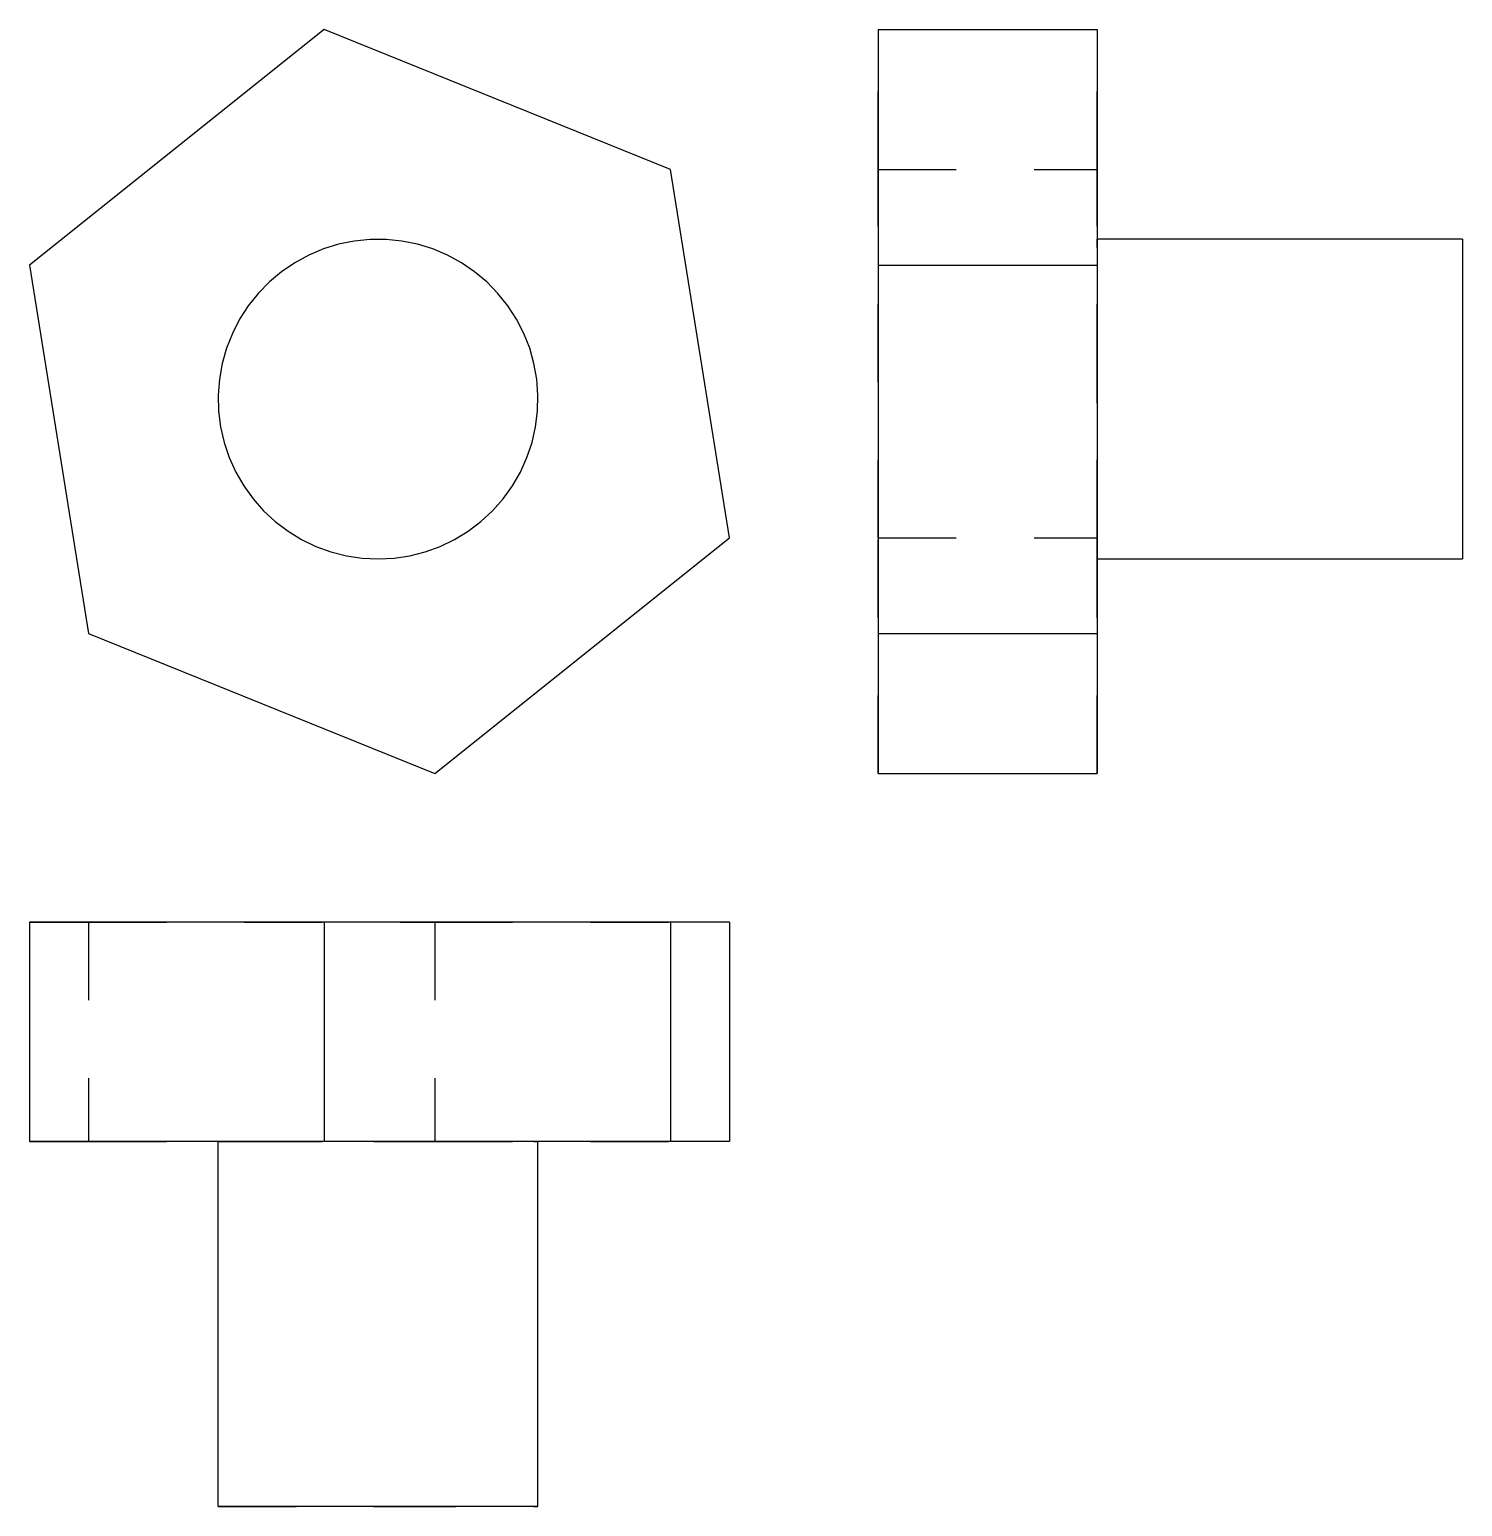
# Model space of a CAD drawing. Extents: x 0 to 1.84, y 0 to 1.9.
import ezdxf

# ---------------------------------------------------------------- set-up
doc = ezdxf.new("R2010")
doc.units = 0
doc.linetypes.add('HIDDEN', pattern=[0.047759, 0.031855, -0.015904])
for name, color, linetype in [('FRONT', 7, 'CONTINUOUS'), ('FRONT_HID', 7, 'HIDDEN'), ('LEFT', 7, 'CONTINUOUS'), ('LEFT_HID', 7, 'HIDDEN'), ('TOP', 7, 'CONTINUOUS'), ('TOP_HID', 7, 'HIDDEN')]:
    doc.layers.add(name, color=color, linetype=linetype)

msp = doc.modelspace()

# ---------------------------------------------------------------- linework, layer by layer
at = {"layer": 'FRONT'}
for p, q in [((0.378289, 1.896217), (0, 1.593586)), ((0.82278, 1.71653), (0.378289, 1.896217)), ((0.898438, 1.243668), (0.82278, 1.71653)), ((0, 1.593586), (0.075658, 1.120724)), ((0.520148, 0.941036), (0.898437, 1.243668)), ((0.075658, 1.120724), (0.520148, 0.941036))]:
    msp.add_line(p, q, dxfattribs=at)
at = {"layer": 'FRONT_HID', "linetype": 'HIDDEN'}
for p, q in [((0.377247, 1.614595), (0.35839, 1.606646)), ((0.377247, 1.614595), (0.35839, 1.606646)), ((0.3968, 1.620626), (0.377247, 1.614595)), ((0.3968, 1.620626), (0.377247, 1.614595)), ((0.416858, 1.624681), (0.3968, 1.620626)), ((0.416858, 1.624681), (0.3968, 1.620626)), ((0.437219, 1.626719), (0.416858, 1.624681)), ((0.437219, 1.626719), (0.416858, 1.624681)), ((0.457682, 1.626719), (0.437219, 1.626719)), ((0.457682, 1.626719), (0.437219, 1.626719)), ((0.478044, 1.624681), (0.457682, 1.626719)), ((0.478044, 1.624681), (0.457682, 1.626719)), ((0.498101, 1.620626), (0.478044, 1.624681)), ((0.498101, 1.620626), (0.478044, 1.624681)), ((0.517655, 1.614595), (0.498101, 1.620626)), ((0.517655, 1.614595), (0.498101, 1.620626)), ((0.536511, 1.606646), (0.517655, 1.614595)), ((0.536511, 1.606646), (0.517655, 1.614595)), ((0.340419, 1.59686), (0.323512, 1.585332)), ((0.340419, 1.59686), (0.323512, 1.585332)), ((0.35839, 1.606646), (0.340419, 1.59686)), ((0.35839, 1.606646), (0.340419, 1.59686)), ((0.554482, 1.59686), (0.536511, 1.606646)), ((0.554482, 1.59686), (0.536511, 1.606646)), ((0.571389, 1.585332), (0.554482, 1.59686)), ((0.571389, 1.585332), (0.554482, 1.59686)), ((0.323512, 1.585332), (0.307836, 1.572179)), ((0.323512, 1.585332), (0.307836, 1.572179)), ((0.587065, 1.572179), (0.571389, 1.585332)), ((0.587065, 1.572179), (0.571389, 1.585332)), ((0.293548, 1.55753), (0.28079, 1.541532)), ((0.293548, 1.55753), (0.28079, 1.541532)), ((0.307836, 1.572179), (0.293548, 1.55753)), ((0.307836, 1.572179), (0.293548, 1.55753)), ((0.601353, 1.55753), (0.587065, 1.572179)), ((0.601353, 1.55753), (0.587065, 1.572179)), ((0.614112, 1.541532), (0.601353, 1.55753)), ((0.614112, 1.541532), (0.601353, 1.55753)), ((0.28079, 1.541532), (0.269688, 1.524342)), ((0.28079, 1.541532), (0.269688, 1.524342)), ((0.625214, 1.524342), (0.614112, 1.541532)), ((0.625214, 1.524342), (0.614112, 1.541532)), ((0.269688, 1.524342), (0.260352, 1.506133)), ((0.269688, 1.524342), (0.260352, 1.506133)), ((0.634549, 1.506133), (0.625214, 1.524342)), ((0.634549, 1.506133), (0.625214, 1.524342)), ((0.260352, 1.506133), (0.252876, 1.487084)), ((0.260352, 1.506133), (0.252876, 1.487084)), ((0.642025, 1.487084), (0.634549, 1.506133)), ((0.642025, 1.487084), (0.634549, 1.506133)), ((0.252876, 1.487084), (0.247334, 1.467386)), ((0.252876, 1.487084), (0.247334, 1.467386)), ((0.647567, 1.467386), (0.642025, 1.487084)), ((0.647567, 1.467386), (0.642025, 1.487084)), ((0.247334, 1.467386), (0.243781, 1.447234)), ((0.247334, 1.467386), (0.243781, 1.447234)), ((0.651121, 1.447234), (0.647567, 1.467386)), ((0.651121, 1.447234), (0.647567, 1.467386)), ((0.243781, 1.447234), (0.242251, 1.426828)), ((0.243781, 1.447234), (0.242251, 1.426828)), ((0.65265, 1.426828), (0.651121, 1.447234)), ((0.65265, 1.426828), (0.651121, 1.447234)), ((0.242251, 1.426828), (0.242761, 1.406371)), ((0.242251, 1.426828), (0.242761, 1.406371)), ((0.65214, 1.406371), (0.65265, 1.426828)), ((0.65214, 1.406371), (0.65265, 1.426828)), ((0.242761, 1.406371), (0.245306, 1.386067)), ((0.242761, 1.406371), (0.245306, 1.386067)), ((0.649595, 1.386067), (0.65214, 1.406371)), ((0.649595, 1.386067), (0.65214, 1.406371)), ((0.245306, 1.386067), (0.249859, 1.366117)), ((0.245306, 1.386067), (0.249859, 1.366117)), ((0.645042, 1.366117), (0.649595, 1.386067)), ((0.645042, 1.366117), (0.649595, 1.386067)), ((0.249859, 1.366117), (0.256377, 1.346719)), ((0.249859, 1.366117), (0.256377, 1.346719)), ((0.638525, 1.346719), (0.645042, 1.366117)), ((0.638525, 1.346719), (0.645042, 1.366117)), ((0.256377, 1.346719), (0.264793, 1.328067)), ((0.256377, 1.346719), (0.264793, 1.328067)), ((0.630109, 1.328067), (0.638525, 1.346719)), ((0.630109, 1.328067), (0.638525, 1.346719)), ((0.264793, 1.328067), (0.275024, 1.310346)), ((0.264793, 1.328067), (0.275024, 1.310346)), ((0.619877, 1.310346), (0.630109, 1.328067)), ((0.619877, 1.310346), (0.630109, 1.328067)), ((0.275024, 1.310346), (0.286969, 1.293731)), ((0.275024, 1.310346), (0.286969, 1.293731)), ((0.607932, 1.293731), (0.619877, 1.310346)), ((0.607932, 1.293731), (0.619877, 1.310346)), ((0.286969, 1.293731), (0.30051, 1.278388)), ((0.286969, 1.293731), (0.30051, 1.278388)), ((0.594392, 1.278388), (0.607932, 1.293731)), ((0.594392, 1.278388), (0.607932, 1.293731)), ((0.30051, 1.278388), (0.31551, 1.26447)), ((0.30051, 1.278388), (0.31551, 1.26447)), ((0.579391, 1.26447), (0.594392, 1.278388)), ((0.579391, 1.26447), (0.594392, 1.278388)), ((0.31551, 1.26447), (0.331822, 1.252114)), ((0.31551, 1.26447), (0.331822, 1.252114)), ((0.331822, 1.252114), (0.349283, 1.241444)), ((0.331822, 1.252114), (0.349283, 1.241444)), ((0.545619, 1.241444), (0.56308, 1.252114)), ((0.545619, 1.241444), (0.56308, 1.252114)), ((0.56308, 1.252114), (0.579391, 1.26447)), ((0.56308, 1.252114), (0.579391, 1.26447)), ((0.349283, 1.241444), (0.367719, 1.232565)), ((0.349283, 1.241444), (0.367719, 1.232565)), ((0.367719, 1.232565), (0.386948, 1.225567)), ((0.367719, 1.232565), (0.386948, 1.225567)), ((0.507953, 1.225567), (0.527182, 1.232565)), ((0.507953, 1.225567), (0.527182, 1.232565)), ((0.527182, 1.232565), (0.545619, 1.241444)), ((0.527182, 1.232565), (0.545619, 1.241444)), ((0.386948, 1.225567), (0.406779, 1.220517)), ((0.386948, 1.225567), (0.406779, 1.220517)), ((0.406779, 1.220517), (0.427013, 1.217467)), ((0.406779, 1.220517), (0.427013, 1.217467)), ((0.427013, 1.217467), (0.447451, 1.216447)), ((0.427013, 1.217467), (0.447451, 1.216447)), ((0.447451, 1.216447), (0.467888, 1.217467)), ((0.447451, 1.216447), (0.467888, 1.217467)), ((0.467888, 1.217467), (0.488123, 1.220517)), ((0.467888, 1.217467), (0.488123, 1.220517)), ((0.488123, 1.220517), (0.507953, 1.225567)), ((0.488123, 1.220517), (0.507953, 1.225567))]:
    msp.add_line(p, q, dxfattribs=at)
at = {"layer": 'LEFT'}
for p, q in [((1.089474, 1.896217), (1.370724, 1.896217)), ((1.089474, 1.896217), (1.089474, 1.593586)), ((1.370724, 1.896217), (1.370724, 1.593586)), ((1.839474, 1.626974), (1.370724, 1.626974)), ((1.839474, 1.626974), (1.839474, 1.216447)), ((1.089474, 1.593586), (1.370724, 1.593586)), ((1.089474, 1.593586), (1.089474, 1.120724)), ((1.370724, 1.593586), (1.370724, 1.120724)), ((1.370724, 1.216447), (1.839474, 1.216447)), ((1.089474, 1.120724), (1.370724, 1.120724)), ((1.089474, 1.120724), (1.089474, 0.941036)), ((1.370724, 1.120724), (1.370724, 0.941036)), ((1.089474, 0.941036), (1.370724, 0.941036))]:
    msp.add_line(p, q, dxfattribs=at)
at = {"layer": 'LEFT_HID', "linetype": 'HIDDEN'}
for p, q in [((1.089474, 1.71653), (1.089474, 1.896217)), ((1.370724, 1.71653), (1.370724, 1.896217)), ((1.089474, 1.71653), (1.370724, 1.71653)), ((1.089474, 1.243668), (1.089474, 1.71653)), ((1.370724, 1.243668), (1.370724, 1.71653)), ((1.370724, 1.216447), (1.370724, 1.626974)), ((1.370724, 1.626974), (1.370724, 1.216447)), ((1.089474, 1.243668), (1.370724, 1.243668)), ((1.089474, 0.941036), (1.089474, 1.243668)), ((1.370724, 0.941036), (1.370724, 1.243668))]:
    msp.add_line(p, q, dxfattribs=at)
at = {"layer": 'TOP'}
for p, q in [((0, 0.75), (0, 0.46875)), ((0.378289, 0.75), (0, 0.75)), ((0.378289, 0.75), (0.378289, 0.46875)), ((0.82278, 0.75), (0.378289, 0.75)), ((0.82278, 0.75), (0.82278, 0.46875)), ((0.898438, 0.75), (0.82278, 0.75)), ((0.898438, 0.75), (0.898438, 0.46875)), ((0.378289, 0.46875), (0, 0.46875)), ((0.242187, 0), (0.242187, 0.46875)), ((0.82278, 0.46875), (0.378289, 0.46875)), ((0.652714, 0), (0.652714, 0.46875)), ((0.898438, 0.46875), (0.82278, 0.46875)), ((0.652714, 0), (0.242187, 0))]:
    msp.add_line(p, q, dxfattribs=at)
at = {"layer": 'TOP_HID', "linetype": 'HIDDEN'}
for p, q in [((0, 0.75), (0.075658, 0.75)), ((0.075658, 0.75), (0.075658, 0.46875)), ((0.075658, 0.75), (0.520148, 0.75)), ((0.520148, 0.75), (0.520148, 0.46875)), ((0.520148, 0.75), (0.898437, 0.75)), ((0, 0.46875), (0.075658, 0.46875)), ((0.075658, 0.46875), (0.520148, 0.46875)), ((0.652714, 0.46875), (0.242187, 0.46875)), ((0.242187, 0.46875), (0.447451, 0.46875)), ((0.447451, 0.46875), (0.652714, 0.46875)), ((0.520148, 0.46875), (0.898437, 0.46875)), ((0.242187, 0), (0.447451, 0)), ((0.447451, 0), (0.652714, 0))]:
    msp.add_line(p, q, dxfattribs=at)

doc.saveas('drawing.dxf')
